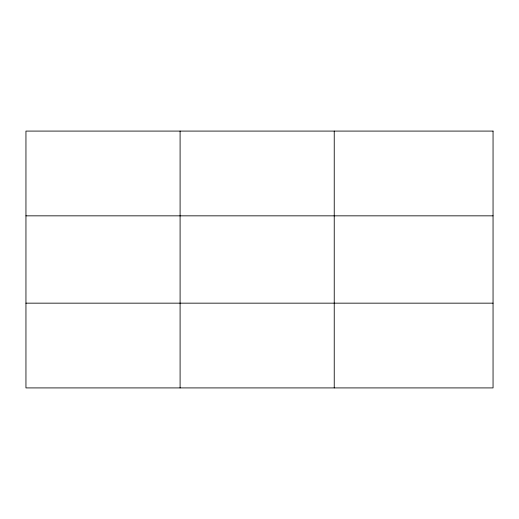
<?xml version="1.0" encoding="UTF-8"?>
<svg xmlns="http://www.w3.org/2000/svg" width="519" height="519" viewBox="0 0 519 519"><rect width="100%" height="100%" fill="white"/><g stroke="black" fill="none" stroke-linecap="round" stroke-linejoin="round"><path stroke-width="0.78" d="M180.093 387.914L180.093 131.086M334.236 387.914L334.236 131.086M25.95 215.839L493.05 215.839M25.95 303.161L493.05 303.161M493.05 131.086L493.05 387.914L25.95 387.914L25.95 131.086L493.05 131.086"/></g></svg>
